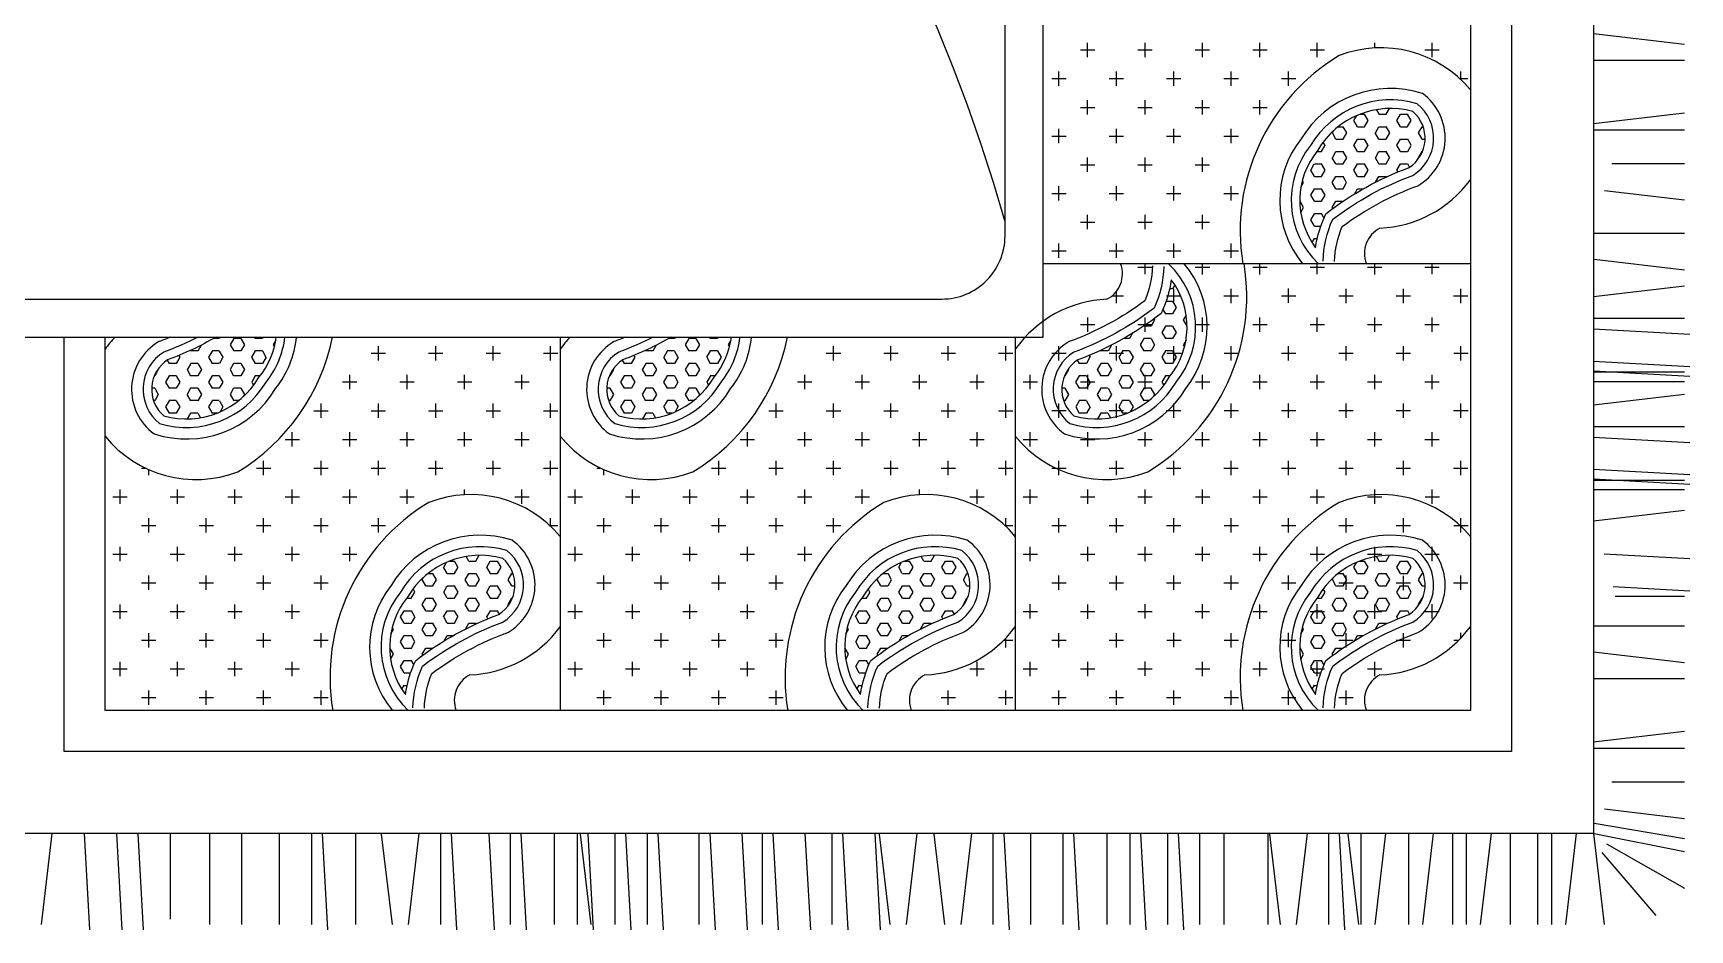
# Model space of a CAD drawing. Header units: inches. Extents: x 7.5 to 50, y 15.4 to 40.2.
# Drawn here: x 22.59 to 23.899, y 24.626 to 25.334 of the extents above; entities that cross this region are included whole.
import ezdxf

# ---------------------------------------------------------------- set-up
doc = ezdxf.new("R2010")
doc.units = ezdxf.units.IN
doc.header["$MEASUREMENT"] = 0
for name, color, linetype in [('02', 2, 'Continuous'), ('4', 4, 'Continuous'), ('8', 8, 'Continuous')]:
    doc.layers.add(name, color=color, linetype=linetype)
pattern_1 = [(0, (-30.81035270479509, 34.10792702048744), (0.02268000000000001, 0.02268000000000001), [0.01134, -0.03402000000000001]), (90, (-30.80468270469458, 34.1022570204888), (-0.02268, 0.02268000000000001), [0.01134, -0.03402000000000001])]

msp = doc.modelspace()

# ---------------------------------------------------------------- hatches: boundary and pattern name
at = {"layer": '8'}
h = msp.add_hatch(dxfattribs=at)
h.set_pattern_fill('HEX', color=256, scale=0.04536000000000001, style=0)
h.set_pattern_definition([(0, (9.960306338658548, 27.6173665167527), (0, 0.009820728081360003), [0.005670000000000001, -0.01134]), (120, (9.960306338658548, 27.6173665167527), (-0.00850500000211697, -0.004910364040679999), [0.005669999999999962, -0.01133999999999992]), (59.99999999999999, (9.965976338526225, 27.6173665167527), (-0.00850500000211697, 0.004910364040680001), [0.005670000000000001, -0.01134])])
edge = h.paths.add_edge_path()
edge.add_arc((23.69683756798367, 25.15119884403911), 0.0945056683276835, 154.7059498600586, 171.7534958088782, ccw=False)
edge.add_arc((23.76323266896311, 24.99539217419628), 0.2480810706066291, 110.29971903202821, 127.73852213375349, ccw=False)
edge.add_arc((23.66206722149747, 25.25135925968156), 0.02775933667215516, 302.9498141575661, 409.0990012113571)
edge.add_arc((23.66237928458128, 25.20847386785082), 0.06631821612232494, 74.37381452003522, 149.9117373066198)
edge.add_arc((23.65325183641318, 25.2021608429237), 0.0623983255621685, 140.6541090227148, 216.8329983016312)
h = msp.add_hatch(dxfattribs=at)
h.set_pattern_fill('CROSS', color=256, scale=0.09072000000000002, style=0)
h.set_pattern_definition(pattern_1)
h.paths.add_polyline_path([(23.47074963098391, 24.98762064756844, -0.3271189914956976), (23.36602031990885, 25.0158189711157), (23.36602031990885, 24.79893742872188), (23.54581092872656, 24.79893742872188, -0.3064658726302401), (23.62184625297784, 24.96341433458398, -0.3224756214508783), (23.7256015377771, 24.93641096595926), (23.7256015377771, 25.15209755343054), (23.54678495523519, 25.15209755343054, -0.3064658726302392)])
h = msp.add_hatch(dxfattribs=at)
h.set_pattern_fill('CROSS', color=256, scale=0.09072000000000002, style=0)
h.set_pattern_definition(pattern_1)
h.paths.add_polyline_path([(23.65417623000219, 24.82704802668847, 0.3840246390260669), (23.64339957099407, 24.79893742872188), (23.7256015377771, 24.79893742872188), (23.7256015377771, 24.86517506143097, -0.2274321363381987)])
h.paths.add_polyline_path([(23.43841965395956, 25.12398695546396, 0.2321176850507516), (23.36602031990885, 25.08450794171328), (23.36602031990885, 24.79893742872188), (23.7256015377771, 24.79893742872188), (23.7256015377771, 25.15209755343054), (23.44919631296768, 25.15209755343054, -0.3840246390260164)])
h = msp.add_hatch(dxfattribs=at)
h.set_pattern_fill('HEX', color=256, scale=0.04536000000000001, style=0)
h.set_pattern_definition([(180, (37.1322895453032, 22.68682859010838), (0, -0.009820728081360003), [0.005670000000000001, -0.01134]), (299.9999999999999, (37.1322895453032, 22.68682859010838), (0.00850500000211697, 0.004910364040679999), [0.005670000000000002, -0.01134]), (239.9999999999999, (37.12661954543552, 22.68682859010838), (0.00850500000211697, -0.004910364040680001), [0.005670000000000001, -0.01134])])
edge = h.paths.add_edge_path()
edge.add_arc((23.39575831592953, 25.1529962628147), 0.09450566837468224, 334.70594986864506, 351.75349581746514, ccw=False)
edge.add_arc((23.32936321504605, 25.30880293265754), 0.2480810705833669, 290.29971902234166, 307.73852212406644, ccw=False)
edge.add_arc((23.43052866246428, 25.05283584717953), 0.02775933667215516, 122.9498141575661, 229.0990012113571)
edge.add_arc((23.43021659938046, 25.09572123901027), 0.06631821612232494, 254.3738145200352, 329.9117373066198)
edge.add_arc((23.43934404754857, 25.10203426393739), 0.0623983255621685, 320.6541090227147, 396.8329983016312)
h = msp.add_hatch(dxfattribs=at)
h.set_pattern_fill('HEX', color=256, scale=0.04536000000000001, style=0)
h.set_pattern_definition([(180, (36.41312710956669, 22.68682859010838), (0, -0.009820728081360003), [0.005670000000000001, -0.01134]), (299.9999999999999, (36.41312710956669, 22.68682859010838), (0.00850500000211697, 0.004910364040679999), [0.005670000000000002, -0.01134]), (239.9999999999999, (36.40745710969902, 22.68682859010838), (0.00850500000211697, -0.004910364040680001), [0.005670000000000001, -0.01134])])
edge = h.paths.add_edge_path()
edge.add_arc((22.61020077917505, 25.30880293198548), 0.2480810699997089, 290.29971910532305, 300.0823525223411, ccw=False)
edge.add_arc((22.71136622672777, 25.05283584717953), 0.02775933667215516, 122.9498141575661, 229.0990012113571)
edge.add_arc((22.71105416352754, 25.09572123886003), 0.06631821594628298, 254.3738145819328, 329.9117373685066)
edge.add_arc((22.7201816116886, 25.10203426410548), 0.06239832558415823, 320.6541088396893, 352.7289614585242)
h = msp.add_hatch(dxfattribs=at)
h.set_pattern_fill('HEX', color=256, scale=0.04536000000000001, style=0)
h.set_pattern_definition([(180, (36.77270832743495, 22.68682859010838), (0, -0.009820728081360003), [0.005670000000000001, -0.01134]), (299.9999999999999, (36.77270832743495, 22.68682859010838), (0.00850500000211697, 0.004910364040679999), [0.005670000000000002, -0.01134]), (239.9999999999999, (36.76703832756727, 22.68682859010838), (0.00850500000211697, -0.004910364040680001), [0.005670000000000001, -0.01134])])
edge = h.paths.add_edge_path()
edge.add_arc((22.96978199704331, 25.30880293198548), 0.2480810699997089, 290.29971910532305, 300.0823525223411, ccw=False)
edge.add_arc((23.07094744459602, 25.05283584717953), 0.02775933667215516, 122.9498141575661, 229.0990012113571)
edge.add_arc((23.0706353813958, 25.09572123886003), 0.06631821594628298, 254.3738145819328, 329.9117373685066)
edge.add_arc((23.07976282955685, 25.10203426410548), 0.06239832558415823, 320.6541088396893, 352.7289614585242)
h = msp.add_hatch(dxfattribs=at)
h.set_pattern_fill('HEX', color=256, scale=0.04536000000000001, style=0)
h.set_pattern_definition([(0, (9.24114390292204, 27.26420639202949), (0, 0.009820728081360003), [0.005670000000000001, -0.01134]), (120, (9.24114390292204, 27.26420639202949), (-0.00850500000211697, -0.004910364040679999), [0.005669999999999962, -0.01133999999999992]), (59.99999999999999, (9.246813902789718, 27.26420639202949), (-0.00850500000211697, 0.004910364040680001), [0.005670000000000001, -0.01134])])
edge = h.paths.add_edge_path()
edge.add_arc((22.97767513224716, 24.79803871933044), 0.0945056683276835, 154.7059498600586, 171.7534958088782, ccw=False)
edge.add_arc((23.04407023306278, 24.64223205023936), 0.2480810699118635, 110.2997191083767, 127.73852221009949, ccw=False)
edge.add_arc((22.94290478563909, 24.8981991350531), 0.02775933669132035, 302.9498138590066, 409.0990009128311)
edge.add_arc((22.9432168488541, 24.85531374313488), 0.06631821612682091, 74.3738145294848, 149.911737316105)
edge.add_arc((22.93408940066747, 24.84900071820775), 0.0623983255504342, 140.6541090225205, 216.8329983013528)
h = msp.add_hatch(dxfattribs=at)
h.set_pattern_fill('HEX', color=256, scale=0.04536000000000001, style=0)
h.set_pattern_definition([(0, (9.600725120790294, 27.26420639202949), (0, 0.009820728081360003), [0.005670000000000001, -0.01134]), (120, (9.600725120790294, 27.26420639202949), (-0.00850500000211697, -0.004910364040679999), [0.005669999999999962, -0.01133999999999992]), (59.99999999999999, (9.606395120657972, 27.26420639202949), (-0.00850500000211697, 0.004910364040680001), [0.005670000000000001, -0.01134])])
edge = h.paths.add_edge_path()
edge.add_arc((23.33725635011542, 24.79803871933044), 0.0945056683276835, 154.7059498600586, 171.7534958088782, ccw=False)
edge.add_arc((23.40365145093103, 24.64223205023936), 0.2480810699118635, 110.2997191083767, 127.73852221009949, ccw=False)
edge.add_arc((23.30248600350735, 24.8981991350531), 0.02775933669132035, 302.9498138590066, 409.0990009128311)
edge.add_arc((23.30279806672235, 24.85531374313488), 0.06631821612682091, 74.3738145294848, 149.911737316105)
edge.add_arc((23.29367061853572, 24.84900071820775), 0.0623983255504342, 140.6541090225205, 216.8329983013528)
h = msp.add_hatch(dxfattribs=at)
h.set_pattern_fill('HEX', color=256, scale=0.04536000000000001, style=0)
h.set_pattern_definition([(0, (9.960306338658548, 27.26420639202949), (0, 0.009820728081360003), [0.005670000000000001, -0.01134]), (120, (9.960306338658548, 27.26420639202949), (-0.00850500000211697, -0.004910364040679999), [0.005669999999999962, -0.01133999999999992]), (59.99999999999999, (9.965976338526225, 27.26420639202949), (-0.00850500000211697, 0.004910364040680001), [0.005670000000000001, -0.01134])])
edge = h.paths.add_edge_path()
edge.add_arc((23.69683756798367, 24.79803871933044), 0.0945056683276835, 154.7059498600586, 171.7534958088782, ccw=False)
edge.add_arc((23.7632326689157, 24.64223204948033), 0.2480810705833669, 110.2997190223416, 127.73852212406649, ccw=False)
edge.add_arc((23.66206722149202, 24.89819913496562), 0.02775933668122883, 302.9498141588495, 409.0990012126767)
edge.add_arc((23.66237928459061, 24.85531374313488), 0.06631821612682091, 74.3738145294848, 149.9117373161035)
edge.add_arc((23.65325183640397, 24.84900071820775), 0.0623983255504342, 140.6541090225205, 216.8329983013528)

# ---------------------------------------------------------------- linework, layer by layer
at = {"layer": '02'}
for p, q in [((23.82280153773724, 25.33413696984022), (23.89479467474855, 25.32558385509143)), ((23.41752729534171, 25.3210471451977), (23.42886729530989, 25.3210471451977)), ((23.42319729520938, 25.31537714519906), (23.42319729520938, 25.32671714519635)), ((23.46288729521445, 25.3210471451977), (23.47422729541547, 25.3210471451977)), ((23.46855729531496, 25.31537714519906), (23.46855729531496, 25.32671714519635)), ((23.50824729532003, 25.3210471451977), (23.51958729528821, 25.3210471451977)), ((23.51391729542053, 25.31537714519906), (23.51391729542053, 25.32671714519635)), ((23.5536072954256, 25.3210471451977), (23.56494729539379, 25.3210471451977)), ((23.55927729529328, 25.31537714519906), (23.55927729529328, 25.32671714519635)), ((23.59896729529834, 25.3210471451977), (23.61030729526653, 25.3210471451977)), ((23.60463729539885, 25.31537714519906), (23.60463729539885, 25.32671714519635)), ((23.6499972952716, 25.32262561721397), (23.6499972952716, 25.32671714519635)), ((23.68968729527666, 25.3210471451977), (23.70102729524485, 25.3210471451977)), ((23.69535729537717, 25.31537714519906), (23.69535729537717, 25.32671714519635)), ((23.82280153773724, 25.31308208584338), (23.89467027519829, 25.31308208584338)), ((23.39484729540533, 25.29836714520312), (23.40618729537352, 25.29836714520312)), ((23.40051729527301, 25.29269714518993), (23.40051729527301, 25.30403714520177)), ((23.44020729527808, 25.29836714520312), (23.45154729524626, 25.29836714520312)), ((23.44587729537859, 25.29269714518993), (23.44587729537859, 25.30403714520177)), ((23.48556729538365, 25.29836714520312), (23.49690729535184, 25.29836714520312)), ((23.49123729525133, 25.29269714518993), (23.49123729525133, 25.30403714520177)), ((23.5309272952564, 25.29836714520312), (23.54226729522458, 25.29836714520312)), ((23.53659729535691, 25.29269714518993), (23.53659729535691, 25.30403714520177)), ((23.57628729536197, 25.29836714520312), (23.58762729533016, 25.29836714520312)), ((23.58195729522965, 25.29269714518993), (23.58195729522965, 25.30403714520177)), ((23.71726870901882, 25.29836714520312), (23.72370729541405, 25.29836714520312)), ((23.71803729531354, 25.29764811271995), (23.71803729531354, 25.30403714520177)), ((23.42319729520938, 25.27001714519535), (23.42319729520938, 25.28135714519264)), ((23.46855729531496, 25.27001714519535), (23.46855729531496, 25.28135714519264)), ((23.51391729542053, 25.27001714519535), (23.51391729542053, 25.28135714519264)), ((23.55927729529328, 25.27001714519535), (23.55927729529328, 25.28135714519264)), ((23.41752729534171, 25.27568714519399), (23.42886729530989, 25.27568714519399)), ((23.46288729521445, 25.27568714519399), (23.47422729541547, 25.27568714519399)), ((23.50824729532003, 25.27568714519399), (23.51958729528821, 25.27568714519399)), ((23.5536072954256, 25.27568714519399), (23.56494729539379, 25.27568714519399)), ((23.82280153773724, 25.26290876848467), (23.89479467474855, 25.27139742213436)), ((23.39484729540533, 25.25300714519941), (23.40618729537352, 25.25300714519941)), ((23.40051729527301, 25.24733714520077), (23.40051729527301, 25.25867714519806)), ((23.44020729527808, 25.25300714519941), (23.45154729524626, 25.25300714519941)), ((23.44587729537859, 25.24733714520077), (23.44587729537859, 25.25867714519806)), ((23.48556729538365, 25.25300714519941), (23.49690729535184, 25.25300714519941)), ((23.49123729525133, 25.24733714520077), (23.49123729525133, 25.25867714519806)), ((23.5309272952564, 25.25300714519941), (23.54226729522458, 25.25300714519941)), ((23.53659729535691, 25.24733714520077), (23.53659729535691, 25.25867714519806)), ((23.82280153773724, 25.25791132072587), (23.89467027519829, 25.25791132072587)), ((23.41752729534171, 25.23032714519028), (23.42886729530989, 25.23032714519028)), ((23.42319729520938, 25.22465714520619), (23.42319729520938, 25.23599714520348)), ((23.46288729521445, 25.23032714519028), (23.47422729541547, 25.23032714519028)), ((23.46855729531496, 25.22465714520619), (23.46855729531496, 25.23599714520348)), ((23.50824729532003, 25.23032714519028), (23.51958729528821, 25.23032714519028)), ((23.51391729542053, 25.22465714520619), (23.51391729542053, 25.23599714520348)), ((23.83733528309501, 25.2314296967899), (23.89467027519829, 25.2314296967899)), ((23.40051729527301, 25.20197714519706), (23.40051729527301, 25.21331714519435)), ((23.44587729537859, 25.20197714519706), (23.44587729537859, 25.21331714519435)), ((23.49123729525133, 25.20197714519706), (23.49123729525133, 25.21331714519435)), ((23.53659729535691, 25.20197714519706), (23.53659729535691, 25.21331714519435)), ((23.39484729540533, 25.2076471451957), (23.40618729537352, 25.2076471451957)), ((23.44020729527808, 25.2076471451957), (23.45154729524626, 25.2076471451957)), ((23.48556729538365, 25.2076471451957), (23.49690729535184, 25.2076471451957)), ((23.5309272952564, 25.2076471451957), (23.54226729522458, 25.2076471451957)), ((23.83169392325915, 25.2099746721298), (23.89479467474855, 25.20247801356269)), ((23.42319729520938, 25.17929714520248), (23.42319729520938, 25.19063714519977)), ((23.46855729531496, 25.17929714520248), (23.46855729531496, 25.19063714519977)), ((23.51391729542053, 25.17929714520248), (23.51391729542053, 25.19063714519977)), ((23.41752729534171, 25.18496714520112), (23.42886729530989, 25.18496714520112)), ((23.46288729521445, 25.18496714520112), (23.47422729541547, 25.18496714520112)), ((23.50824729532003, 25.18496714520112), (23.51958729528821, 25.18496714520112)), ((23.82339027539826, 25.17625893167239), (23.89467027519829, 25.17625893167239)), ((23.39484729540533, 25.16228714520654), (23.40618729537352, 25.16228714520654)), ((23.40051729527301, 25.15661714519334), (23.40051729527301, 25.16795714519063)), ((23.44020729527808, 25.16228714520654), (23.45154729524626, 25.16228714520654)), ((23.44587729537859, 25.15661714519334), (23.44587729537859, 25.16795714519063)), ((23.48556729538365, 25.16228714520654), (23.49690729535184, 25.16228714520654)), ((23.49123729525133, 25.15661714519334), (23.49123729525133, 25.16795714519063)), ((23.5309272952564, 25.16228714520654), (23.54226729522458, 25.16228714520654)), ((23.53659729535691, 25.15661714519334), (23.53659729535691, 25.16795714519063)), ((23.82339027539826, 25.15579041846755), (23.89479467474855, 25.14730724843063)), ((23.82280153773724, 25.12608561429912), (23.89479467474855, 25.13457426794881)), ((23.82280153773724, 25.10911379062706), (23.89479467474855, 25.10911379062706)), ((23.82280153773724, 25.10062513697736), (23.8990291346982, 25.09638081014524)), ((22.86279485949314, 25.07561702047784), (22.86279485949314, 25.08695702048968)), ((22.90815485959872, 25.07561702047784), (22.90815485959872, 25.08695702048968)), ((22.95351485947146, 25.07561702047784), (22.95351485947146, 25.08695702048968)), ((22.99887485957704, 25.07561702047784), (22.99887485957704, 25.08695702048968)), ((23.2223760773614, 25.07561702047784), (23.2223760773614, 25.08695702048968)), ((23.26773607746697, 25.07561702047784), (23.26773607746697, 25.08695702048968)), ((23.31309607733971, 25.07561702047784), (23.31309607733971, 25.08695702048968)), ((23.35845607744529, 25.07561702047784), (23.35845607744529, 25.08695702048968)), ((22.85712485962546, 25.08128702049104), (22.86846485959365, 25.08128702049104)), ((22.90248485949821, 25.08128702049104), (22.91382485946639, 25.08128702049104)), ((22.94784485960378, 25.08128702049104), (22.95918485957197, 25.08128702049104)), ((22.99320485947653, 25.08128702049104), (23.00454485944471, 25.08128702049104)), ((23.21670607749372, 25.08128702049104), (23.2280460774619, 25.08128702049104)), ((23.26206607736646, 25.08128702049104), (23.27340607733465, 25.08128702049104)), ((23.30742607747204, 25.08128702049104), (23.31876607744022, 25.08128702049104)), ((23.35278607734478, 25.08128702049104), (23.3641260775458, 25.08128702049104)), ((23.82280153773724, 25.07516465964105), (23.8990291346982, 25.07092033280893)), ((22.83444485945626, 25.05860702048191), (22.84578485942445, 25.05860702048191)), ((22.84011485955677, 25.05293702048326), (22.84011485955677, 25.06427702048055)), ((22.87980485956184, 25.05860702048191), (22.89114485953002, 25.05860702048191)), ((22.88547485942951, 25.05293702048326), (22.88547485942951, 25.06427702048055)), ((22.92516485943458, 25.05860702048191), (22.9365048596356, 25.05860702048191)), ((22.93083485953509, 25.05293702048326), (22.93083485953509, 25.06427702048055)), ((22.97052485954016, 25.05860702048191), (22.98186485950834, 25.05860702048191)), ((22.97619485964066, 25.05293702048326), (22.97619485964066, 25.06427702048055)), ((23.19402607732452, 25.05860702048191), (23.20536607752553, 25.05860702048191)), ((23.19969607742502, 25.05293702048326), (23.19969607742502, 25.06427702048055)), ((23.23938607743009, 25.05860702048191), (23.25072607739828, 25.05860702048191)), ((23.2450560775306, 25.05293702048326), (23.2450560775306, 25.06427702048055)), ((23.28474607753567, 25.05860702048191), (23.29608607750385, 25.05860702048191)), ((23.29041607740334, 25.05293702048326), (23.29041607740334, 25.06427702048055)), ((23.33010607740841, 25.05860702048191), (23.3414460773766, 25.05860702048191)), ((23.33577607750892, 25.05293702048326), (23.33577607750892, 25.06427702048055)), ((23.82280153773724, 25.06754299978744), (23.8990291346982, 25.06329867295532)), ((23.82280153773724, 25.06667600597681), (23.89479467474855, 25.06667600597681)), ((23.82280153773724, 25.05905434613775), (23.89479467474855, 25.05905434613775)), ((23.82280153773724, 25.04051426247421), (23.89479467474855, 25.0490029161239)), ((22.81176485951989, 25.03592702048733), (22.82310485948808, 25.03592702048733)), ((22.8174348596204, 25.03025702048868), (22.8174348596204, 25.04159702048597)), ((22.85712485962546, 25.03592702048733), (22.86846485959365, 25.03592702048733)), ((22.86279485949314, 25.03025702048868), (22.86279485949314, 25.04159702048597)), ((22.90248485949821, 25.03592702048733), (22.91382485946639, 25.03592702048733)), ((22.90815485959872, 25.03025702048868), (22.90815485959872, 25.04159702048597)), ((22.94784485960378, 25.03592702048733), (22.95918485957197, 25.03592702048733)), ((22.95351485947146, 25.03025702048868), (22.95351485947146, 25.04159702048597)), ((22.99320485947653, 25.03592702048733), (23.00454485944471, 25.03592702048733)), ((22.99887485957704, 25.03025702048868), (22.99887485957704, 25.04159702048597)), ((23.17134607738814, 25.03592702048733), (23.18268607735633, 25.03592702048733)), ((23.17701607748865, 25.03025702048868), (23.17701607748865, 25.04159702048597)), ((23.21670607749372, 25.03592702048733), (23.2280460774619, 25.03592702048733)), ((23.2223760773614, 25.03025702048868), (23.2223760773614, 25.04159702048597)), ((23.26206607736646, 25.03592702048733), (23.27340607733465, 25.03592702048733)), ((23.26773607746697, 25.03025702048868), (23.26773607746697, 25.04159702048597)), ((23.30742607747204, 25.03592702048733), (23.31876607744022, 25.03592702048733)), ((23.31309607733971, 25.03025702048868), (23.31309607733971, 25.04159702048597)), ((23.35278607734478, 25.03592702048733), (23.3641260775458, 25.03592702048733)), ((23.35845607744529, 25.03025702048868), (23.35845607744529, 25.04159702048597)), ((22.7947548594512, 25.0075770204941), (22.7947548594512, 25.01891702049139)), ((22.84011485955677, 25.0075770204941), (22.84011485955677, 25.01891702049139)), ((22.88547485942951, 25.0075770204941), (22.88547485942951, 25.01891702049139)), ((22.93083485953509, 25.0075770204941), (22.93083485953509, 25.01891702049139)), ((22.97619485964066, 25.0075770204941), (22.97619485964066, 25.01891702049139)), ((23.15433607731945, 25.0075770204941), (23.15433607731945, 25.01891702049139)), ((23.19969607742502, 25.0075770204941), (23.19969607742502, 25.01891702049139)), ((23.2450560775306, 25.0075770204941), (23.2450560775306, 25.01891702049139)), ((23.29041607740334, 25.0075770204941), (23.29041607740334, 25.01891702049139)), ((23.33577607750892, 25.0075770204941), (23.33577607750892, 25.01891702049139)), ((23.82280153773724, 25.02354243878759), (23.89479467474855, 25.02354243878759)), ((22.78908485958352, 25.0132470204782), (22.8004248595517, 25.0132470204782)), ((22.83444485945626, 25.0132470204782), (22.84578485942445, 25.0132470204782)), ((22.87980485956184, 25.0132470204782), (22.89114485953002, 25.0132470204782)), ((22.92516485943458, 25.0132470204782), (22.9365048596356, 25.0132470204782)), ((22.97052485954016, 25.0132470204782), (22.98186485950834, 25.0132470204782)), ((23.14866607745177, 25.0132470204782), (23.16000607741996, 25.0132470204782)), ((23.19402607732452, 25.0132470204782), (23.20536607752553, 25.0132470204782)), ((23.23938607743009, 25.0132470204782), (23.25072607739828, 25.0132470204782)), ((23.28474607753567, 25.0132470204782), (23.29608607750385, 25.0132470204782)), ((23.33010607740841, 25.0132470204782), (23.3414460773766, 25.0132470204782)), ((23.82280153773724, 25.0150537851379), (23.8990291346982, 25.01080945830578)), ((22.67568485966883, 24.99056702048362), (22.67856048435903, 24.99056702048362)), ((22.76640485964715, 24.99056702048362), (22.77774485961533, 24.99056702048362)), ((22.77207485951482, 24.98489702048497), (22.77207485951482, 24.99623702048226)), ((22.81176485951989, 24.99056702048362), (22.82310485948808, 24.99056702048362)), ((22.8174348596204, 24.98489702048497), (22.8174348596204, 24.99623702048226)), ((22.85712485962546, 24.99056702048362), (22.86846485959365, 24.99056702048362)), ((22.86279485949314, 24.98489702048497), (22.86279485949314, 24.99623702048226)), ((22.90248485949821, 24.99056702048362), (22.91382485946639, 24.99056702048362)), ((22.90815485959872, 24.98489702048497), (22.90815485959872, 24.99623702048226)), ((22.94784485960378, 24.99056702048362), (22.95918485957197, 24.99056702048362)), ((22.95351485947146, 24.98489702048497), (22.95351485947146, 24.99623702048226)), ((22.99320485947653, 24.99056702048362), (23.00454485944471, 24.99056702048362)), ((22.99887485957704, 24.98489702048497), (22.99887485957704, 24.99623702048226)), ((23.03526607753708, 24.99056702048362), (23.03814170222729, 24.99056702048362)), ((23.1259860775154, 24.99056702048362), (23.13732607748359, 24.99056702048362)), ((23.13165607738308, 24.98489702048497), (23.13165607738308, 24.99623702048226)), ((23.17134607738814, 24.99056702048362), (23.18268607735633, 24.99056702048362)), ((23.17701607748865, 24.98489702048497), (23.17701607748865, 24.99623702048226)), ((23.21670607749372, 24.99056702048362), (23.2280460774619, 24.99056702048362)), ((23.2223760773614, 24.98489702048497), (23.2223760773614, 24.99623702048226)), ((23.26206607736646, 24.99056702048362), (23.27340607733465, 24.99056702048362)), ((23.26773607746697, 24.98489702048497), (23.26773607746697, 24.99623702048226)), ((23.30742607747204, 24.99056702048362), (23.31876607744022, 24.99056702048362)), ((23.31309607733971, 24.98489702048497), (23.31309607733971, 24.99623702048226)), ((23.35278607734478, 24.99056702048362), (23.3641260775458, 24.99056702048362)), ((23.35845607744529, 24.98489702048497), (23.35845607744529, 24.99623702048226)), ((22.6813548595365, 24.98489702048497), (22.6813548595365, 24.98927477599606)), ((23.04093607740476, 24.98489702048497), (23.04093607740476, 24.98927477599606)), ((23.82280153773724, 24.98959330780159), (23.8990291346982, 24.98534898096947)), ((23.82280153773724, 24.98197164794798), (23.8990291346982, 24.97772732111586)), ((23.82280153773724, 24.9811046541519), (23.89479467474855, 24.9811046541519)), ((22.65300485949962, 24.96788702048904), (22.66434485946781, 24.96788702048904)), ((22.65867485960013, 24.96221702049039), (22.65867485960013, 24.97355702048768)), ((22.6983648596052, 24.96788702048904), (22.70970485957339, 24.96788702048904)), ((22.70403485947288, 24.96221702049039), (22.70403485947288, 24.97355702048768)), ((22.74372485947794, 24.96788702048904), (22.75506485967896, 24.96788702048904)), ((22.74939485957845, 24.96221702049039), (22.74939485957845, 24.97355702048768)), ((22.78908485958352, 24.96788702048904), (22.8004248595517, 24.96788702048904)), ((22.7947548594512, 24.96221702049039), (22.7947548594512, 24.97355702048768)), ((22.83444485945626, 24.96788702048904), (22.84578485942445, 24.96788702048904)), ((22.84011485955677, 24.96221702049039), (22.84011485955677, 24.97355702048768)), ((22.87980485956184, 24.96788702048904), (22.89114485953002, 24.96788702048904)), ((22.88547485942951, 24.96221702049039), (22.88547485942951, 24.97355702048768)), ((22.93083485953509, 24.96946549249075), (22.93083485953509, 24.97355702048768)), ((22.97052485954016, 24.96788702048904), (22.98186485950834, 24.96788702048904)), ((22.97619485964066, 24.96221702049039), (22.97619485964066, 24.97355702048768)), ((23.01258607736788, 24.96788702048904), (23.02392607733606, 24.96788702048904)), ((23.01825607746839, 24.96221702049039), (23.01825607746839, 24.97355702048768)), ((23.05794607747345, 24.96788702048904), (23.06928607744164, 24.96788702048904)), ((23.06361607734113, 24.96221702049039), (23.06361607734113, 24.97355702048768)), ((23.1033060773462, 24.96788702048904), (23.11464607731438, 24.96788702048904)), ((23.10897607744671, 24.96221702049039), (23.10897607744671, 24.97355702048768)), ((23.14866607745177, 24.96788702048904), (23.16000607741996, 24.96788702048904)), ((23.15433607731945, 24.96221702049039), (23.15433607731945, 24.97355702048768)), ((23.19402607732452, 24.96788702048904), (23.20536607752553, 24.96788702048904)), ((23.19969607742502, 24.96221702049039), (23.19969607742502, 24.97355702048768)), ((23.23938607743009, 24.96788702048904), (23.25072607739828, 24.96788702048904)), ((23.2450560775306, 24.96221702049039), (23.2450560775306, 24.97355702048768)), ((23.29041607740334, 24.96946549249075), (23.29041607740334, 24.97355702048768)), ((23.33010607740841, 24.96788702048904), (23.3414460773766, 24.96788702048904)), ((23.33577607750892, 24.96221702049039), (23.33577607750892, 24.97355702048768)), ((23.82280153773724, 24.97348299429829), (23.89479467474855, 24.97348299429829)), ((22.6813548595365, 24.93953702048126), (22.6813548595365, 24.95087702047855)), ((22.72671485964208, 24.93953702048126), (22.72671485964208, 24.95087702047855)), ((22.77207485951482, 24.93953702048126), (22.77207485951482, 24.95087702047855)), ((22.8174348596204, 24.93953702048126), (22.8174348596204, 24.95087702047855)), ((22.86279485949314, 24.93953702048126), (22.86279485949314, 24.95087702047855)), ((22.99887485957704, 24.94448798799673), (22.99887485957704, 24.95087702047855)), ((23.04093607740476, 24.93953702048126), (23.04093607740476, 24.95087702047855)), ((23.08629607751033, 24.93953702048126), (23.08629607751033, 24.95087702047855)), ((23.13165607738308, 24.93953702048126), (23.13165607738308, 24.95087702047855)), ((23.17701607748865, 24.93953702048126), (23.17701607748865, 24.95087702047855)), ((23.2223760773614, 24.93953702048126), (23.2223760773614, 24.95087702047855)), ((23.35845607744529, 24.94448798799673), (23.35845607744529, 24.95087702047855)), ((23.82280153773724, 24.94880809963175), (23.89479467474855, 24.95729675328145)), ((22.67568485966883, 24.94520702047991), (22.68702485963701, 24.94520702047991)), ((22.72104485954157, 24.94520702047991), (22.73238485950976, 24.94520702047991)), ((22.76640485964715, 24.94520702047991), (22.77774485961533, 24.94520702047991)), ((22.81176485951989, 24.94520702047991), (22.82310485948808, 24.94520702047991)), ((22.85712485962546, 24.94520702047991), (22.86846485959365, 24.94520702047991)), ((22.99810627304948, 24.94520702047991), (23.00454485944471, 24.94520702047991)), ((23.03526607753708, 24.94520702047991), (23.04660607750527, 24.94520702047991)), ((23.08062607740982, 24.94520702047991), (23.09196607737801, 24.94520702047991)), ((23.1259860775154, 24.94520702047991), (23.13732607748359, 24.94520702047991)), ((23.17134607738814, 24.94520702047991), (23.18268607735633, 24.94520702047991)), ((23.21670607749372, 24.94520702047991), (23.2280460774619, 24.94520702047991)), ((23.35768749115056, 24.94520702047991), (23.3641260775458, 24.94520702047991)), ((22.65867485960013, 24.91685702048668), (22.65867485960013, 24.92819702048397)), ((22.70403485947288, 24.91685702048668), (22.70403485947288, 24.92819702048397)), ((22.74939485957845, 24.91685702048668), (22.74939485957845, 24.92819702048397)), ((22.7947548594512, 24.91685702048668), (22.7947548594512, 24.92819702048397)), ((22.84011485955677, 24.91685702048668), (22.84011485955677, 24.92819702048397)), ((23.01825607746839, 24.91685702048668), (23.01825607746839, 24.92819702048397)), ((23.06361607734113, 24.91685702048668), (23.06361607734113, 24.92819702048397)), ((23.10897607744671, 24.91685702048668), (23.10897607744671, 24.92819702048397)), ((23.15433607731945, 24.91685702048668), (23.15433607731945, 24.92819702048397)), ((23.19969607742502, 24.91685702048668), (23.19969607742502, 24.92819702048397)), ((22.65300485949962, 24.92252702048533), (22.66434485946781, 24.92252702048533)), ((22.6983648596052, 24.92252702048533), (22.70970485957339, 24.92252702048533)), ((22.74372485947794, 24.92252702048533), (22.75506485967896, 24.92252702048533)), ((22.78908485958352, 24.92252702048533), (22.8004248595517, 24.92252702048533)), ((22.83444485945626, 24.92252702048533), (22.84578485942445, 24.92252702048533)), ((23.01258607736788, 24.92252702048533), (23.02392607733606, 24.92252702048533)), ((23.05794607747345, 24.92252702048533), (23.06928607744164, 24.92252702048533)), ((23.1033060773462, 24.92252702048533), (23.11464607731438, 24.92252702048533)), ((23.14866607745177, 24.92252702048533), (23.16000607741996, 24.92252702048533)), ((23.19402607732452, 24.92252702048533), (23.20536607752553, 24.92252702048533)), ((23.8312129319366, 24.92287927871181), (23.8990291346982, 24.91910329547787)), ((22.67568485966883, 24.89984702049075), (22.68702485963701, 24.89984702049075)), ((22.6813548595365, 24.8941770204921), (22.6813548595365, 24.90551702048939)), ((22.72104485954157, 24.89984702049075), (22.73238485950976, 24.89984702049075)), ((22.72671485964208, 24.8941770204921), (22.72671485964208, 24.90551702048939)), ((22.76640485964715, 24.89984702049075), (22.77774485961533, 24.89984702049075)), ((22.77207485951482, 24.8941770204921), (22.77207485951482, 24.90551702048939)), ((22.81176485951989, 24.89984702049075), (22.82310485948808, 24.89984702049075)), ((22.8174348596204, 24.8941770204921), (22.8174348596204, 24.90551702048939)), ((23.03526607753708, 24.89984702049075), (23.04660607750527, 24.89984702049075)), ((23.04093607740476, 24.8941770204921), (23.04093607740476, 24.90551702048939)), ((23.08062607740982, 24.89984702049075), (23.09196607737801, 24.89984702049075)), ((23.08629607751033, 24.8941770204921), (23.08629607751033, 24.90551702048939)), ((23.1259860775154, 24.89984702049075), (23.13732607748359, 24.89984702049075)), ((23.13165607738308, 24.8941770204921), (23.13165607738308, 24.90551702048939)), ((23.17134607738814, 24.89984702049075), (23.18268607735633, 24.89984702049075)), ((23.17701607748865, 24.8941770204921), (23.17701607748865, 24.90551702048939)), ((23.8384226001054, 24.8970173694917), (23.8990291346982, 24.89364281814156)), ((23.83994082167744, 24.88939849130944), (23.89479467474855, 24.88939849130944)), ((22.65300485949962, 24.87716702048161), (22.66434485946781, 24.87716702048161)), ((22.65867485960013, 24.87149702048297), (22.65867485960013, 24.88283702048026)), ((22.6983648596052, 24.87716702048161), (22.70970485957339, 24.87716702048161)), ((22.70403485947288, 24.87149702048297), (22.70403485947288, 24.88283702048026)), ((22.74372485947794, 24.87716702048161), (22.75506485967896, 24.87716702048161)), ((22.74939485957845, 24.87149702048297), (22.74939485957845, 24.88283702048026)), ((22.78908485958352, 24.87716702048161), (22.8004248595517, 24.87716702048161)), ((22.7947548594512, 24.87149702048297), (22.7947548594512, 24.88283702048026)), ((23.01258607736788, 24.87716702048161), (23.02392607733606, 24.87716702048161)), ((23.01825607746839, 24.87149702048297), (23.01825607746839, 24.88283702048026)), ((23.05794607747345, 24.87716702048161), (23.06928607744164, 24.87716702048161)), ((23.06361607734113, 24.87149702048297), (23.06361607734113, 24.88283702048026)), ((23.1033060773462, 24.87716702048161), (23.11464607731438, 24.87716702048161)), ((23.10897607744671, 24.87149702048297), (23.10897607744671, 24.88283702048026)), ((23.14866607745177, 24.87716702048161), (23.16000607741996, 24.87716702048161)), ((23.15433607731945, 24.87149702048297), (23.15433607731945, 24.88283702048026)), ((22.6813548595365, 24.84881702048839), (22.6813548595365, 24.86015702048568)), ((22.72671485964208, 24.84881702048839), (22.72671485964208, 24.86015702048568)), ((22.77207485951482, 24.84881702048839), (22.77207485951482, 24.86015702048568)), ((22.8174348596204, 24.84881702048839), (22.8174348596204, 24.86015702048568)), ((23.04093607740476, 24.84881702048839), (23.04093607740476, 24.86015702048568)), ((23.08629607751033, 24.84881702048839), (23.08629607751033, 24.86015702048568)), ((23.13165607738308, 24.84881702048839), (23.13165607738308, 24.86015702048568)), ((23.17701607748865, 24.84881702048839), (23.17701607748865, 24.86015702048568)), ((23.82280153773724, 24.86573646417779), (23.89467027519829, 24.86573646417779)), ((22.67568485966883, 24.85448702048703), (22.68702485963701, 24.85448702048703)), ((22.72104485954157, 24.85448702048703), (22.73238485950976, 24.85448702048703)), ((22.76640485964715, 24.85448702048703), (22.77774485961533, 24.85448702048703)), ((22.81176485951989, 24.85448702048703), (22.82310485948808, 24.85448702048703)), ((23.03526607753708, 24.85448702048703), (23.04660607750527, 24.85448702048703)), ((23.08062607740982, 24.85448702048703), (23.09196607737801, 24.85448702048703)), ((23.1259860775154, 24.85448702048703), (23.13732607748359, 24.85448702048703)), ((23.17134607738814, 24.85448702048703), (23.18268607735633, 24.85448702048703)), ((23.35686195820569, 24.85448702048703), (23.3641260775458, 24.85448702048703)), ((23.35845607744529, 24.84881702048839), (23.35845607744529, 24.85612601905556)), ((22.65867485960013, 24.82613702047926), (22.65867485960013, 24.8374770204911)), ((22.70403485947288, 24.82613702047926), (22.70403485947288, 24.8374770204911)), ((22.74939485957845, 24.82613702047926), (22.74939485957845, 24.8374770204911)), ((22.7947548594512, 24.82613702047926), (22.7947548594512, 24.8374770204911)), ((23.01825607746839, 24.82613702047926), (23.01825607746839, 24.8374770204911)), ((23.06361607734113, 24.82613702047926), (23.06361607734113, 24.8374770204911)), ((23.10897607744671, 24.82613702047926), (23.10897607744671, 24.8374770204911)), ((23.15433607731945, 24.82613702047926), (23.15433607731945, 24.8374770204911)), ((23.33577607750892, 24.82613702047926), (23.33577607750892, 24.8374770204911)), ((23.82280153773724, 24.84533789569938), (23.89479467474855, 24.83678478095059)), ((22.65300485949962, 24.83180702049246), (22.66434485946781, 24.83180702049246)), ((22.6983648596052, 24.83180702049246), (22.70970485957339, 24.83180702049246)), ((22.74372485947794, 24.83180702049246), (22.75506485967896, 24.83180702049246)), ((22.78908485958352, 24.83180702049246), (22.8004248595517, 24.83180702049246)), ((23.01258607736788, 24.83180702049246), (23.02392607733606, 24.83180702049246)), ((23.05794607747345, 24.83180702049246), (23.06928607744164, 24.83180702049246)), ((23.1033060773462, 24.83180702049246), (23.11464607731438, 24.83180702049246)), ((23.14866607745177, 24.83180702049246), (23.16000607741996, 24.83180702049246)), ((23.33010607740841, 24.83180702049246), (23.3414460773766, 24.83180702049246)), ((23.82280153773724, 24.82428301170254), (23.89467027519829, 24.82428301170254)), ((22.67568485966883, 24.80912702048332), (22.68702485963701, 24.80912702048332)), ((22.6813548595365, 24.80345702048468), (22.6813548595365, 24.81479702048197)), ((22.72104485954157, 24.80912702048332), (22.73238485950976, 24.80912702048332)), ((22.72671485964208, 24.80345702048468), (22.72671485964208, 24.81479702048197)), ((22.76640485964715, 24.80912702048332), (22.77774485961533, 24.80912702048332)), ((22.77207485951482, 24.80345702048468), (22.77207485951482, 24.81479702048197)), ((22.81176485951989, 24.80912702048332), (22.82310485948808, 24.80912702048332)), ((22.8174348596204, 24.80345702048468), (22.8174348596204, 24.81479702048197)), ((23.03526607753708, 24.80912702048332), (23.04660607750527, 24.80912702048332)), ((23.04093607740476, 24.80345702048468), (23.04093607740476, 24.81479702048197)), ((23.08062607740982, 24.80912702048332), (23.09196607737801, 24.80912702048332)), ((23.08629607751033, 24.80345702048468), (23.08629607751033, 24.81479702048197)), ((23.1259860775154, 24.80912702048332), (23.13732607748359, 24.80912702048332)), ((23.13165607738308, 24.80345702048468), (23.13165607738308, 24.81479702048197)), ((23.17134607738814, 24.80912702048332), (23.18268607735633, 24.80912702048332)), ((23.17701607748865, 24.80345702048468), (23.17701607748865, 24.81479702048197)), ((23.30742607747204, 24.80912702048332), (23.31876607744022, 24.80912702048332)), ((23.31309607733971, 24.80345702048468), (23.31309607733971, 24.81479702048197)), ((23.35278607734478, 24.80912702048332), (23.3641260775458, 24.80912702048332)), ((23.35845607744529, 24.80345702048468), (23.35845607744529, 24.81479702048197)), ((23.82280153773724, 24.77410969434383), (23.89479467474855, 24.78259834799352)), ((23.82280153773724, 24.76911224658503), (23.89467027519829, 24.76911224658503)), ((23.83733528309501, 24.74263062264905), (23.89467027519829, 24.74263062264905)), ((23.83169392325915, 24.72117559798895), (23.89479467474855, 24.71367893942185)), ((23.82339027539826, 24.70978443398159), (23.89467027519829, 24.69770348308626)), ((22.60482864912598, 24.70173742871808), (22.59633999543264, 24.62974429166312)), ((22.63028912657871, 24.70173742871808), (22.63453345342538, 24.62550983169891)), ((22.6557496037986, 24.70173742871808), (22.65999393064528, 24.62550983169891)), ((22.6727269111853, 24.70173742871808), (22.67697123803197, 24.62550983169891)), ((22.6981873884052, 24.70173742871808), (22.6981873884052, 24.63397875162733)), ((22.72926010789349, 24.70173742871808), (22.72926010789349, 24.62974429166312)), ((22.75472058534621, 24.70173742871808), (22.75472058534621, 24.62974429166312)), ((22.78442538941278, 24.70173742871808), (22.78442538941278, 24.62974429166312)), ((22.80988586686551, 24.70173742871808), (22.80988586686551, 24.62974429166312)), ((22.81837452032602, 24.70173742871808), (22.8226188471727, 24.62550983169891)), ((22.84459360239095, 24.70114869111527), (22.84459360239095, 24.62986869111152)), ((22.86506211540661, 24.70114869111527), (22.87354528547264, 24.62974429166312)), ((22.89476691970601, 24.70173742871808), (22.88627826601266, 24.62974429166312)), ((22.91173874346538, 24.70173742871808), (22.91173874346538, 24.62974429166312)), ((22.9202273969259, 24.70173742871808), (22.92447172377258, 24.62550983169891)), ((22.9499322012253, 24.70173742871808), (22.95417652807198, 24.62550983169891)), ((22.96690402475185, 24.70173742871808), (22.96690402475185, 24.62974429166312)), ((22.9753926784452, 24.70173742871808), (22.97963700529187, 24.62550983169891)), ((23.00161176051012, 24.70114869111527), (23.00161176051012, 24.62986869111152)), ((23.01986402358859, 24.70173742871808), (23.01986402358859, 24.62974429166312)), ((23.02208027352578, 24.70114869111527), (23.03056344359181, 24.62974429166312)), ((23.02835267728194, 24.70173742871808), (23.03259700412861, 24.62550983169891)), ((23.04956882765516, 24.70173742871808), (23.04956882765516, 24.62974429166312)), ((23.05805748134851, 24.70173742871808), (23.06230180819518, 24.62550983169891)), ((23.07502930510788, 24.70173742871808), (23.07502930510788, 24.62974429166312)), ((23.08351795880123, 24.70173742871808), (23.08776228564791, 24.62550983169891)), ((23.11608475229702, 24.70173742871808), (23.11608475229702, 24.62974429166312)), ((23.12457340575754, 24.70173742871808), (23.12881773260421, 24.62550983169891)), ((23.15003388321026, 24.70173742871808), (23.15427821005694, 24.62550983169891)), ((23.16590306784025, 24.70173742871808), (23.16590306784025, 24.62974429166312)), ((23.1743917215336, 24.70173742871808), (23.17863604838028, 24.62550983169891)), ((23.19985219898633, 24.70173742871808), (23.20409652560017, 24.62550983169891)), ((23.22106834935955, 24.70173742871808), (23.22106834935955, 24.62974429166312)), ((23.2295570030529, 24.70173742871808), (23.23380132989957, 24.62550983169891)), ((23.25501748050562, 24.70173742871808), (23.25926180711947, 24.62550983169891)), ((23.25849196051247, 24.70114869111527), (23.26697513057849, 24.62974429166312)), ((23.28819676481186, 24.70173742871808), (23.27970811111852, 24.62974429166312)), ((23.30170507558621, 24.70114869111527), (23.3101882454194, 24.62974429166312)), ((23.33140987965277, 24.70173742871808), (23.32292122595943, 24.62974429166312)), ((23.34838170341215, 24.70173742871808), (23.34838170341215, 24.62974429166312)), ((23.35687035687267, 24.70173742871808), (23.36111468371934, 24.62550983169891)), ((23.37808650747872, 24.70173742871808), (23.37808650747872, 24.62974429166312)), ((23.40354698493145, 24.70173742871808), (23.40354698493145, 24.62974429166312)), ((23.41203563839196, 24.70173742871808), (23.41627996523864, 24.62550983169891)), ((23.43825472045689, 24.70114869111527), (23.43825472045689, 24.62986869111152)), ((23.45650698353536, 24.70173742871808), (23.45650698353536, 24.62974429166312)), ((23.4649956372287, 24.70173742871808), (23.46923996407538, 24.62550983169891)), ((23.48621178760192, 24.70173742871808), (23.48621178760192, 24.62974429166312)), ((23.49470044129527, 24.70173742871808), (23.49894476814195, 24.62550983169891)), ((23.51167226505465, 24.70173742871808), (23.51167226505465, 24.62974429166312)), ((23.5308548551239, 24.70173742871808), (23.5308548551239, 24.62974429166312)), ((23.56556259064934, 24.70114869111527), (23.56556259064934, 24.62986869111152)), ((23.56684851382858, 24.70114869111527), (23.57533168389461, 24.62974429166312)), ((23.59655331789515, 24.70173742871808), (23.5880646642018, 24.62974429166312)), ((23.61352514165453, 24.70173742871808), (23.61352514165453, 24.62974429166312)), ((23.62201379534788, 24.70173742871808), (23.62625812196172, 24.62550983169891)), ((23.62879519063979, 24.70114869111527), (23.63727836070581, 24.62974429166312)), ((23.6389801352471, 24.70173742871808), (23.6389801352471, 24.62974429166312)), ((23.65849999470635, 24.70173742871808), (23.65001134124584, 24.62974429166312)), ((23.67667341154999, 24.70173742871808), (23.67667341154999, 24.62974429166312)), ((23.69619327100924, 24.70173742871808), (23.68770461731589, 24.62974429166312)), ((23.71137551466934, 24.70114869111527), (23.71137551466934, 24.62986869111152)), ((23.72238993171602, 24.70173742871808), (23.72238993171602, 24.62974429166312)), ((23.74190979117527, 24.70173742871808), (23.73342113748192, 24.62974429166312)), ((23.75709203483536, 24.70114869111527), (23.75709203483536, 24.62986869111152)), ((23.77859854527748, 24.70114869111527), (23.77859854527748, 24.62986869111152)), ((23.78961296232416, 24.70173742871808), (23.78961296232416, 24.62974429166312)), ((23.80913282178341, 24.70173742871808), (23.80064416809007, 24.62974429166312)), ((23.82280153773724, 24.70173742871808), (23.83129019143059, 24.62974429166312)), ((23.82339027539826, 24.70173742871808), (23.89467027519829, 24.68745985753154)), ((23.83320365163497, 24.69347135064269), (23.89479467474855, 24.65850817428979)), ((23.8294838037528, 24.68678243665742), (23.87226191318593, 24.63698699561898))]:
    msp.add_line(p, q, dxfattribs=at)
for points in [[(21.78792161230928, 27.12413693130035), (21.78792161230928, 25.09413693130151), (23.38792161240242, 25.09413693130151), (23.38792161240242, 27.12413693130035)], [(23.38792161240242, 25.95561780285167), (23.82280153773724, 25.95561780285167), (23.82280153773724, 24.70173742871808), (22.54965788397937, 24.70173742871808), (22.54965788397937, 25.09413693130151)], [(23.38792161240242, 25.89081780285884), (23.75800153768621, 25.89081780285884), (23.75800153768621, 24.76653742871091), (22.61445788403041, 24.76653742871091), (22.61445788403041, 25.09413693130151)], [(23.7256015377771, 25.85841780286243), (23.7256015377771, 24.79893742872188), (22.64685788393951, 24.79893742872188)], [(23.7256015377771, 25.15209755343054), (23.38792161240242, 25.15209755343054)], [(22.64685788393951, 24.79893742872188), (22.64685788393951, 25.09413693130151)], [(23.00643910204059, 25.09413693130151), (23.00643910204059, 24.79893742872188)], [(23.36602031990885, 25.09413693130151), (23.36602031990885, 24.79893742872188)]]:
    msp.add_lwpolyline(points, dxfattribs=at)
for points in [[(23.7256015377771, 25.28957109068248, 0.3224756214508726), (23.62184625297784, 25.31657445929265, 0.306465872630245), (23.54581092872656, 25.15209755343054)], [(23.61825402981601, 25.1538918482485, -0.09025133795253606), (23.6242410649266, 25.18140434794729, -0.07363654167371357), (23.68411139507777, 25.21370163084899, 0.5411217863543134), (23.68770361847243, 25.28666956649355, 0.3490391417785466), (23.59191108254715, 25.25078369693907, 0.3549231788205708), (23.59308093732222, 25.15209755343054)], [(23.60918735193088, 25.15420255716268, -0.09750625641589006), (23.61686765697784, 25.18720434282401, -0.07525265259921875), (23.6801898520626, 25.22192807727803, 0.5209691084379954), (23.68349088488146, 25.27848214467773, 0.3456067798843852), (23.5993874600809, 25.2456072559227, 0.3900242836171295), (23.60547497046179, 25.15209755343054)], [(23.36602031990885, 25.0158189711157, 0.3271189914956919), (23.47074963098391, 24.98762064756844, 0.3064658726302407), (23.54678495523519, 25.15209755343054)], [(23.47434185414574, 25.15030325861259, -0.09025133795253606), (23.46835481903515, 25.1227907589138, -0.07363654167371358), (23.40848448888398, 25.09049347601209, 0.5411217863543134), (23.40489226548932, 25.01752554035298, 0.3490391417785466), (23.5006848014146, 25.05341140990746, 0.3549231788205707), (23.49951494663953, 25.15209755343054)], [(23.48340853179804, 25.1499925496984, -0.09750625641589004), (23.47572822698391, 25.11699076403708, -0.07525265259921873), (23.41240603189915, 25.08226702956851, 0.5209691084379954), (23.40910499908029, 25.0257129621688, 0.3456067798843853), (23.49320842388085, 25.05858785093839, 0.3900242836171294), (23.48712091349996, 25.15209755343054)], [(22.64685788393951, 25.0158189711157, 0.327118991495692), (22.7515871952474, 24.98762064756844, 0.2102833993703764), (22.82655033345333, 25.09413693130151)], [(22.69873157997615, 25.09413693130151, -0.01086483780214387), (22.68932205314747, 25.09049347601209, 0.5411217863543134), (22.68572982975281, 25.01752554035298, 0.3490391417785465), (22.78152236567809, 25.05341140990746, 0.1432655877602136), (22.79805652533657, 25.09413693130151)], [(22.72035127917304, 25.09413693130151, -0.03069133284519554), (22.69324359592981, 25.08226702956851, 0.5209691084379955), (22.68994256334378, 25.0257129621688, 0.3456067798843853), (22.77404598814434, 25.05858785093839, 0.1420380717963073), (22.78893184072337, 25.09413693130151)], [(22.73454998682252, 25.09413693130151, -0.04271073334092054), (22.69626780615187, 25.0761300195965, 0.4993946391985516), (22.69319069028831, 25.03185417308956, 0.3420739398306334), (22.76843627441674, 25.06247369584995, 0.1408739072014354), (22.78207816385663, 25.09413693130151)], [(23.00643910204059, 25.0158189711157, 0.3271189914956898), (23.11116841311566, 24.98762064756844, 0.2102833993703764), (23.18613155132159, 25.09413693130151)], [(23.0583127978444, 25.09413693130151, -0.01086483780214031), (23.04890327101572, 25.09049347601209, 0.5411217863543134), (23.04531104762106, 25.01752554035298, 0.3490391417785466), (23.14110358354635, 25.05341140990746, 0.1432655877602277), (23.15763774320482, 25.09413693130151)], [(23.07993249704129, 25.09413693130151, -0.03069133284519858), (23.05282481403089, 25.08226702956851, 0.5209691084379954), (23.04952378121204, 25.0257129621688, 0.3456067798843853), (23.1336272060126, 25.05858785093839, 0.1420380717962864), (23.14851305882446, 25.09413693130151)], [(23.09413120469078, 25.09413693130151, -0.04271073334092054), (23.05584902402013, 25.0761300195965, 0.4993946391985515), (23.05277190815656, 25.03185417308956, 0.3420739398306334), (23.12801749228499, 25.06247369584995, 0.1408739072014579), (23.14165938172489, 25.09413693130151)], [(23.00643910204059, 24.93641096595926, 0.3224756214508726), (22.9026838170085, 24.96341433458398, 0.3064658726302449), (22.82664849299005, 24.79893742872188)], [(23.36602031990885, 24.93641096595926, 0.3224756214508726), (23.26226503510959, 24.96341433458398, 0.3064658726302449), (23.18622971085831, 24.79893742872188)], [(23.7256015377771, 24.93641096595926, 0.3224756214508726), (23.62184625297784, 24.96341433458398, 0.3064658726302449), (23.54581092872656, 24.79893742872188)], [(22.89909159384667, 24.80073172353983, -0.09025133795253606), (22.90507862919009, 24.82824422322407, -0.07363654167371357), (22.96494895934126, 24.86054150612578, 0.5411217863543134), (22.9685411825031, 24.93350944178489, 0.3490391417785466), (22.87274864657781, 24.89762357223041, 0.3549231788205707), (22.87391850158571, 24.79893742872188)], [(22.89002491619437, 24.80104243245402, -0.09750625641589004), (22.89770522124133, 24.83404421810079, -0.07525265259921875), (22.9610274163261, 24.86876795256936, 0.5209691084379954), (22.96432844914495, 24.92532201996907, 0.3456067798843853), (22.88022502411156, 24.89244713121403, 0.3900242836171294), (22.88631253472528, 24.79893742872188)], [(23.25867281171492, 24.80073172353983, -0.09025133795253606), (23.26465984682552, 24.82824422322407, -0.07363654167371357), (23.32453017720952, 24.86054150612578, 0.5411217863543134), (23.32812240037135, 24.93350944178489, 0.3490391417785465), (23.2323298646789, 24.89762357223041, 0.3549231788205707), (23.23349971945397, 24.79893742872188)], [(23.24960613406262, 24.80104243245402, -0.09750625641589006), (23.25728643910958, 24.83404421810079, -0.07525265259921875), (23.32060863419435, 24.86876795256936, 0.5209691084379954), (23.3239096670132, 24.92532201996907, 0.3456067798843852), (23.23980624197981, 24.89244713121403, 0.3900242836171294), (23.24589375259354, 24.79893742872188)], [(23.61825402981601, 24.80073172353983, -0.09025133795253606), (23.6242410649266, 24.82824422322407, -0.07363654167371357), (23.68411139507777, 24.86054150612578, 0.5411217863543134), (23.68770361847243, 24.93350944178489, 0.3490391417785465), (23.59191108254715, 24.89762357223041, 0.3549231788205707), (23.59308093732222, 24.79893742872188)], [(23.60918735193088, 24.80104243245402, -0.09750625641589006), (23.61686765697784, 24.83404421810079, -0.07525265259921875), (23.6801898520626, 24.86876795256936, 0.5209691084379954), (23.68349088488146, 24.92532201996907, 0.3456067798843853), (23.5993874600809, 24.89244713121403, 0.3900242836171294), (23.60547497046179, 24.79893742872188)]]:
    msp.add_lwpolyline(points, format="xyb", dxfattribs=at)
for points in [[(23.60330907504073, 25.1647540037167, -0.07452144396591523), (23.61139244881458, 25.19157771173301, -0.07623832618237616), (23.67716564207337, 25.22806508726459, 0.4993946391985515), (23.68024275793693, 25.27234093377152, 0.3420739398306333), (23.60499717357568, 25.24172141101113, 0.3452009433040969)], [(23.48928680892102, 25.13944110314439, -0.07452144396591523), (23.48120343514717, 25.11261739511352, -0.07623832618237615), (23.41543024188838, 25.0761300195965, 0.4993946391985515), (23.41235312602482, 25.03185417308956, 0.3420739398306334), (23.48759871038607, 25.06247369584995, 0.3452009433040969)], [(22.88414663930423, 24.81159387900804, -0.07452144396591523), (22.89223001307807, 24.83841758702435, -0.07623832618237616), (22.95800320610403, 24.87490496254137, 0.4993946391985515), (22.96108032220042, 24.91918080906286, 0.3420739398306334), (22.88583473783917, 24.88856128628792, 0.3452009433040968)], [(23.24372785717248, 24.81159387900804, -0.07452144396591523), (23.25181123094632, 24.83841758702435, -0.07623832618237616), (23.31758442397228, 24.87490496254137, 0.4993946391985515), (23.32066154006868, 24.91918080906286, 0.3420739398306333), (23.24541595570742, 24.88856128628792, 0.3452009433040969)], [(23.60330907504073, 24.81159387900804, -0.07452144396591523), (23.61139244881458, 24.83841758702435, -0.07623832618237616), (23.67716564207337, 24.87490496254137, 0.4993946391985516), (23.68024275793693, 24.91918080906286, 0.3420739398306333), (23.60499717357568, 24.88856128628792, 0.3452009433040968)]]:
    msp.add_lwpolyline(points, format="xyb", close=True, dxfattribs=at)
for centre, radius, start, end in [((22.08799764483235, 24.8265711225769), 1.319598155245207, 15.77081105411522, 101.8099102772042), ((23.65014636974781, 25.27372333581403), 0.09360197375831218, 272.4675267313373, 323.7193292288462), ((23.6643891063705, 25.16017187415233), 0.02248900281268651, 117.0088148522296, 201.0408936765481), ((23.42820677759125, 25.14402323270875), 0.02248900281268651, 297.0088148522296, 21.04089367654814), ((23.44244951421394, 25.0304717710325), 0.09360197375831218, 92.46752673133724, 144.7393242575552), ((22.72328707847743, 25.0304717710325), 0.09360197375831218, 137.1431498323767, 144.7393242575552), ((23.08286829634569, 25.0304717710325), 0.09360197375831218, 137.1431498323767, 144.7393242575552), ((22.9309839340113, 24.92056321110537), 0.09360197375831218, 272.4675267313373, 323.7193292288462), ((23.29056515187956, 24.92056321110537), 0.09360197375831218, 272.4675267313373, 323.7193292288462), ((23.65014636974781, 24.92056321110537), 0.09360197375831218, 272.4675267313373, 323.7193292288462), ((22.94522667040116, 24.80701174944367), 0.02248900281268651, 117.0088148522296, 201.0408936765481), ((23.30480788850225, 24.80701174944367), 0.02248900281268651, 117.0088148522296, 201.0408936765481), ((23.6643891063705, 24.80701174944367), 0.02248900281268651, 117.0088148522296, 201.0408936765481)]:
    msp.add_arc(centre, radius, start, end, dxfattribs=at)
at = {"layer": '4'}
msp.add_lwpolyline([(21.81792161233722, 27.06233512480063), (21.81792161233722, 25.17413693130326, 0.4142135623731124), (21.86792161238379, 25.12413693130035), (23.30792161232791, 25.12413693130035, 0.4142135623731097), (23.35792161237448, 25.17413693130326), (23.35792161237448, 27.06233512480063)], format="xyb", dxfattribs=at)

doc.saveas('drawing.dxf')
